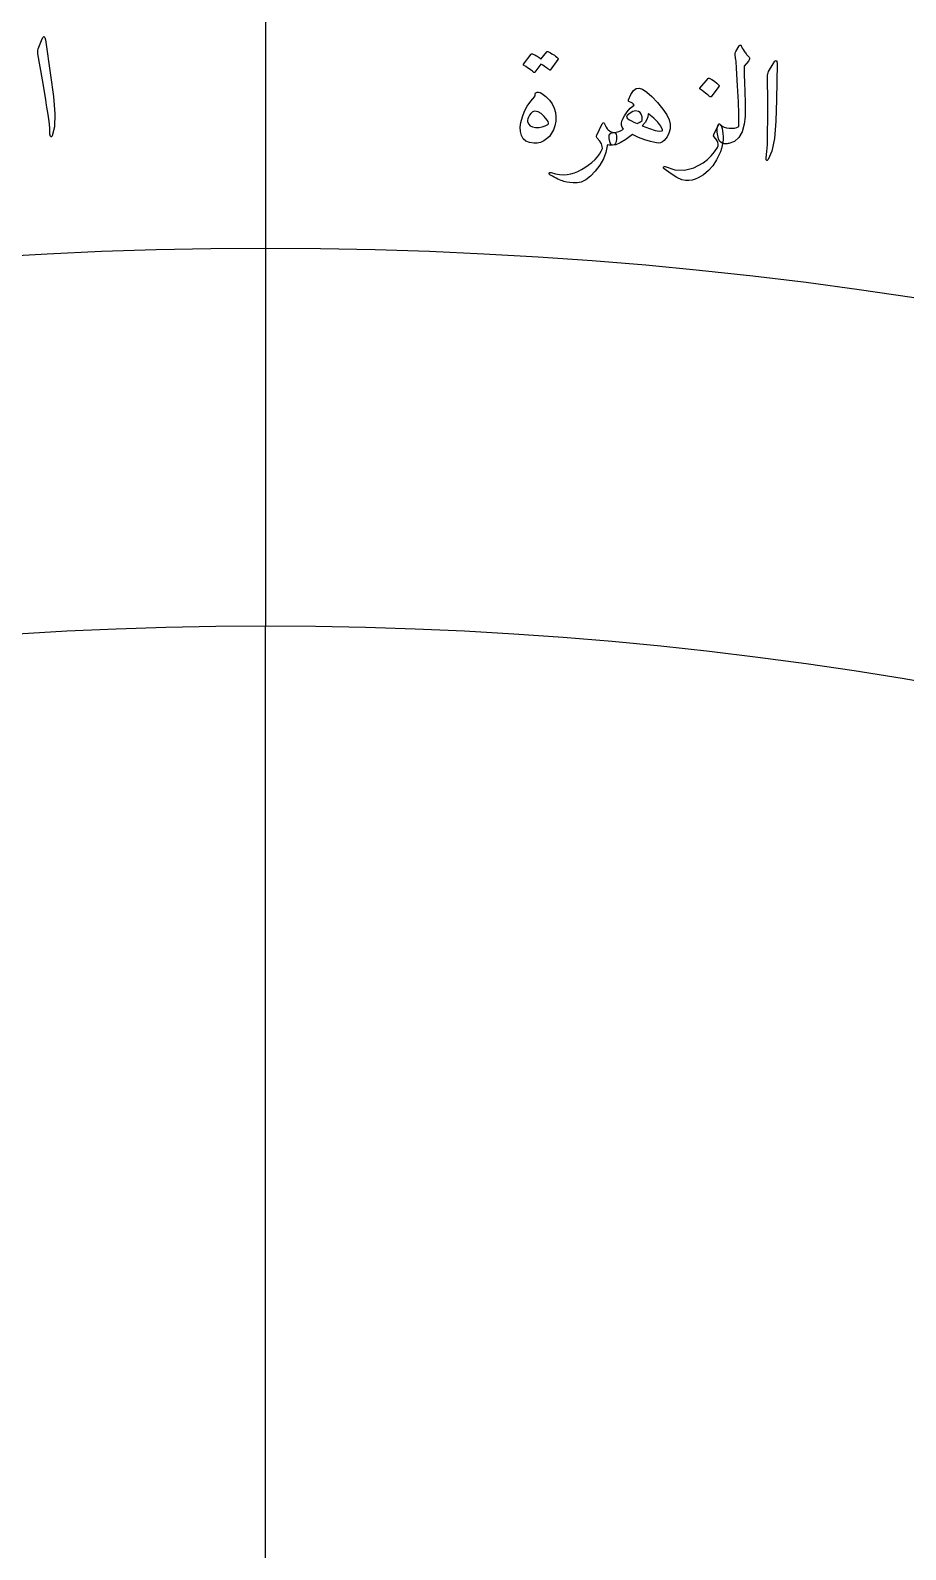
# Model space of a CAD drawing. Header units: millimetres. Extents: x -77 to 77, y -78 to 103.
# Drawn here: x -3.14 to 8.53, y 39.22 to 59.48 of the extents above; entities that cross this region are included whole.
import ezdxf

# ---------------------------------------------------------------- set-up
doc = ezdxf.new("R2010")
doc.units = ezdxf.units.MM
doc.layers.add('ENGRAVE', color=7, linetype='Continuous')
doc.layers.add('TEXT', color=5, linetype='Continuous')

msp = doc.modelspace()

# ---------------------------------------------------------------- linework, layer by layer
at = {"layer": 'ENGRAVE'}
for points in [[(0, 61.6125), (0, 56.575)], [(0, 56.575), (0, 51.5375)], [(0, -51.5375), (0, 51.5375)]]:
    msp.add_lwpolyline(points, dxfattribs=at)
for radius in [75.95, 75.95, 73.9156, 70.1375, 70.1375, 67.1538, 61.6125, 61.6125, 56.575, 56.575, 51.5375, 51.5375]:
    msp.add_circle((0, 0), radius, dxfattribs=at)
at = {"layer": 'TEXT'}
for points in [[(-2.988, 59.3458), (-2.9711, 59.3823), (-2.9567, 59.3955), (-2.9448, 59.3855), (-2.9354, 59.3523), (-2.8676, 58.8834), (-2.8271, 58.5955), (-2.8101, 58.3649), (-2.8162, 58.1913), (-2.8454, 58.075), (-2.8513, 58.0653), (-2.8567, 58.06), (-2.8615, 58.059), (-2.8659, 58.0624), (-2.8695, 58.0679), (-2.8723, 58.0751), (-2.8742, 58.0841), (-2.8752, 58.0947), (-2.8793, 58.178), (-2.8875, 58.2662), (-2.8998, 58.3591), (-2.9162, 58.457), (-2.92, 58.4826), (-2.9311, 58.5516), (-2.9494, 58.6642), (-2.9751, 58.8202), (-3.0356, 59.166), (-3.0375, 59.1845), (-3.0374, 59.2016), (-3.0353, 59.2174), (-3.0311, 59.2318)], [(3.7474, 59.1927), (3.75, 59.195), (3.7535, 59.1962), (3.7579, 59.1964), (3.7632, 59.1956), (3.782, 59.1873), (3.8, 59.1783), (3.8174, 59.1686), (3.8342, 59.1582), (3.8504, 59.147), (3.8661, 59.1349), (3.8815, 59.1219), (3.8964, 59.1079), (3.8991, 59.1037), (3.9002, 59.0994), (3.8995, 59.095), (3.8972, 59.0905), (3.7944, 58.9505), (3.7917, 58.9488), (3.788, 58.949), (3.7831, 58.9513), (3.7772, 58.9555), (3.7732, 58.9593), (3.7666, 58.9646), (3.7574, 58.9714), (3.7456, 58.9797), (3.7311, 58.9896), (3.7138, 59.0012), (3.6937, 59.0146), (3.6708, 59.0297), (3.59, 58.9209), (3.5864, 58.9176), (3.582, 58.9171), (3.5768, 58.9192), (3.5708, 58.924), (3.5655, 58.9282), (3.5573, 58.9345), (3.546, 58.9429), (3.5316, 58.9534), (3.514, 58.966), (3.4929, 58.9807), (3.4682, 58.9976), (3.4399, 59.0166), (3.4371, 59.0197), (3.4359, 59.0227), (3.4364, 59.0255), (3.4387, 59.0283), (3.5422, 59.1629), (3.5448, 59.1652), (3.5483, 59.1664), (3.5527, 59.1666), (3.5581, 59.1658), (3.574, 59.1596), (3.5895, 59.1526), (3.6044, 59.1448), (3.6188, 59.1361), (3.6326, 59.1268), (3.6459, 59.1169), (3.6587, 59.1064), (3.6709, 59.0953)], [(6.3299, 59.2822), (6.3344, 59.2808), (6.3382, 59.2775), (6.3414, 59.2723), (6.3438, 59.2653), (6.3476, 59.2546), (6.355, 59.2404), (6.3659, 59.2226), (6.3803, 59.2013), (6.3888, 59.1899), (6.3971, 59.1789), (6.4052, 59.1683), (6.4131, 59.1581), (6.4209, 59.1484), (6.4288, 59.1392), (6.4367, 59.1307), (6.4447, 59.1227), (6.4515, 59.112), (6.4525, 59.0996), (6.4477, 59.0854), (6.4369, 59.0693), (6.3783, 59.0002), (6.3781, 58.9741), (6.3786, 58.9421), (6.3799, 58.9042), (6.3818, 58.8604), (6.3841, 58.8105), (6.3862, 58.7544), (6.3883, 58.692), (6.3903, 58.6232), (6.3927, 58.555), (6.394, 58.4921), (6.3942, 58.4347), (6.3932, 58.3828), (6.3913, 58.3363), (6.3885, 58.2952), (6.3848, 58.2595), (6.3803, 58.2293), (6.3524, 58.1278), (6.3091, 58.0512), (6.2504, 57.9994), (6.1765, 57.9725), (6.1649, 57.9702), (6.1537, 57.9686), (6.1429, 57.9677), (6.1326, 57.9675), (6.1226, 57.9678), (6.1131, 57.9686), (6.104, 57.9698), (6.0954, 57.9714), (6.0713, 57.9823), (6.0519, 58.0035), (6.0373, 58.0352), (6.0273, 58.0772), (6.022, 58.1217), (6.0214, 58.1606), (6.0256, 58.1939), (6.0345, 58.2216), (6.0372, 58.2264), (6.0402, 58.2298), (6.0435, 58.2316), (6.0472, 58.2319), (6.0517, 58.231), (6.0556, 58.2291), (6.059, 58.2263), (6.0617, 58.2227), (6.0848, 58.2035), (6.1119, 58.1889), (6.1432, 58.1789), (6.1786, 58.1736), (6.2162, 58.1735), (6.2502, 58.1776), (6.2805, 58.1859), (6.3071, 58.1985), (6.3111, 58.2564), (6.3102, 58.3657), (6.3043, 58.5263), (6.2933, 58.7383), (6.2793, 58.974), (6.2775, 59.0053), (6.275, 59.035), (6.2718, 59.063), (6.268, 59.0894), (6.2657, 59.1027), (6.264, 59.1148), (6.2628, 59.1257), (6.262, 59.1356), (6.2615, 59.1441), (6.261, 59.1514), (6.2605, 59.1573), (6.2599, 59.1619), (6.2598, 59.1721), (6.261, 59.1812), (6.2635, 59.1891), (6.2674, 59.196), (6.3152, 59.2741), (6.3187, 59.278), (6.3223, 59.2806), (6.326, 59.2821), (6.3299, 59.2822)], [(6.7675, 59.0343), (6.7902, 59.0676), (6.8066, 59.0783), (6.8166, 59.0664), (6.8204, 59.0321), (6.8106, 58.5585), (6.8034, 58.2679), (6.7825, 58.0375), (6.748, 57.8673), (6.7001, 57.7574), (6.6927, 57.7488), (6.6866, 57.7444), (6.6816, 57.7442), (6.6779, 57.7483), (6.6752, 57.7543), (6.6737, 57.7619), (6.6733, 57.771), (6.674, 57.7817), (6.6836, 57.8645), (6.6899, 57.9528), (6.693, 58.0465), (6.6928, 58.1458), (6.6933, 58.1716), (6.6937, 58.2416), (6.694, 58.3556), (6.6942, 58.5137), (6.6912, 58.8648), (6.6923, 58.8833), (6.6952, 58.9002), (6.6999, 58.9154), (6.7063, 58.9289)], [(5.8989, 58.8392), (5.9016, 58.8413), (5.9051, 58.8424), (5.9095, 58.8425), (5.9148, 58.8414), (5.9509, 58.8226), (5.9845, 58.8005), (6.0155, 58.7754), (6.044, 58.747), (6.0466, 58.7429), (6.0476, 58.7389), (6.0468, 58.7351), (6.0444, 58.7315), (5.9388, 58.5952), (5.935, 58.5921), (5.9306, 58.5917), (5.9255, 58.594), (5.9197, 58.5991), (5.9146, 58.6035), (5.9066, 58.6101), (5.8957, 58.6189), (5.8818, 58.63), (5.8648, 58.6433), (5.8443, 58.6589), (5.8203, 58.6768), (5.793, 58.6969), (5.7894, 58.7001), (5.7877, 58.7032), (5.788, 58.7061), (5.7902, 58.7088)], [(3.6044, 58.6481), (3.6214, 58.6546), (3.6402, 58.655), (3.6608, 58.6493), (3.6832, 58.6374), (3.738, 58.5956), (3.7836, 58.549), (3.8198, 58.4977), (3.8467, 58.4417), (3.864, 58.384), (3.8713, 58.3258), (3.8687, 58.267), (3.8563, 58.2077), (3.8372, 58.154), (3.8126, 58.1068), (3.7825, 58.066), (3.7468, 58.0315), (3.7073, 58.0045), (3.6657, 57.9861), (3.6221, 57.9762), (3.5764, 57.9748), (3.5173, 57.9827), (3.4699, 58.0025), (3.4342, 58.034), (3.4101, 58.0774), (3.3972, 58.1291), (3.395, 58.1877), (3.4035, 58.2531), (3.4228, 58.3254), (3.4516, 58.3999), (3.4887, 58.47), (3.5341, 58.5357), (3.5877, 58.597), (3.5896, 58.5999), (3.5911, 58.605), (3.5923, 58.6123), (3.5931, 58.6218), (3.5944, 58.6321), (3.5966, 58.6399), (3.6, 58.6452), (3.6044, 58.6481)], [(4.8382, 58.5515), (4.8698, 58.6247), (4.9039, 58.6755), (4.9406, 58.7038), (4.9797, 58.7096), (5.0261, 58.6935), (5.0826, 58.6559), (5.149, 58.5968), (5.2253, 58.5163), (5.2959, 58.4307), (5.3474, 58.3545), (5.3797, 58.2877), (5.393, 58.2304), (5.3914, 58.1679), (5.3776, 58.1105), (5.3514, 58.0585), (5.313, 58.0116), (5.2899, 57.9929), (5.265, 57.9812), (5.2384, 57.9764), (5.21, 57.9784), (5.1326, 57.997), (5.0536, 58.0217), (4.9729, 58.0525), (4.8905, 58.0893), (4.8006, 58.025), (4.7262, 57.9798), (4.667, 57.9538), (4.6232, 57.9471), (4.615, 57.9497), (4.6076, 57.956), (4.601, 57.9662), (4.5951, 57.9802), (4.5801, 58.0396), (4.5821, 58.0826), (4.601, 58.1093), (4.637, 58.1198), (4.673, 58.1239), (4.7078, 58.1324), (4.7412, 58.1454), (4.7734, 58.1628), (4.7534, 58.1877), (4.7435, 58.2159), (4.7438, 58.2474), (4.7542, 58.2822), (4.783, 58.3403), (4.8189, 58.3933), (4.8619, 58.441), (4.9121, 58.4835), (4.9022, 58.4982), (4.8891, 58.5101), (4.8729, 58.519), (4.8535, 58.5251), (4.844, 58.5289), (4.8383, 58.5346), (4.8364, 58.5421), (4.8382, 58.5515)], [(3.7611, 58.2235), (3.7698, 58.2331), (3.7717, 58.246), (3.7668, 58.2622), (3.7552, 58.2818), (3.7138, 58.3331), (3.6727, 58.37), (3.6317, 58.3923), (3.5911, 58.4001), (3.5714, 58.3978), (3.5528, 58.3885), (3.5351, 58.3721), (3.5185, 58.3486), (3.5048, 58.323), (3.4959, 58.3003), (3.4917, 58.2804), (3.4922, 58.2634), (3.5038, 58.2315), (3.5254, 58.2079), (3.5572, 58.1926), (3.5991, 58.1855), (3.6458, 58.1857), (3.6884, 58.192), (3.7268, 58.2046), (3.7611, 58.2235)], [(4.9533, 58.2386), (4.9823, 58.2515), (5.0032, 58.2633), (5.016, 58.2738), (5.0208, 58.283), (5.0181, 58.3279), (5.0088, 58.3623), (4.9931, 58.3861), (4.9708, 58.3994), (4.9332, 58.4048), (4.8957, 58.3975), (4.8583, 58.3773), (4.8211, 58.3443), (4.8138, 58.3334), (4.813, 58.3223), (4.8187, 58.3108), (4.8309, 58.2991), (4.8501, 58.2864), (4.8769, 58.272), (4.9113, 58.2561), (4.9533, 58.2386)], [(5.1091, 58.3642), (5.1059, 58.3664), (5.1035, 58.3667), (5.1019, 58.3649), (5.1011, 58.3611), (5.0977, 58.3281), (5.0834, 58.2916), (5.0582, 58.2514), (5.022, 58.2076), (5.1192, 58.1701), (5.1946, 58.146), (5.2483, 58.1354), (5.2803, 58.1383), (5.2862, 58.1409), (5.29, 58.1442), (5.2917, 58.1481), (5.2912, 58.1528), (5.2687, 58.2018), (5.2308, 58.2534), (5.1776, 58.3076), (5.1091, 58.3642)], [(4.4167, 58.0829), (4.4878, 58.2319), (4.4953, 58.2436), (4.5021, 58.2491), (4.5082, 58.2484), (4.5136, 58.2415), (4.5276, 58.2133), (4.5413, 58.1891), (4.5549, 58.1687), (4.5683, 58.1522), (4.5834, 58.1392), (4.6002, 58.1294), (4.6187, 58.1229), (4.6389, 58.1196), (4.6585, 58.1127), (4.6716, 58.0957), (4.6781, 58.0687), (4.678, 58.0315), (4.6721, 57.9946), (4.6614, 57.9681), (4.6457, 57.9523), (4.6251, 57.9469), (4.6097, 57.9474), (4.594, 57.9484), (4.5782, 57.9499), (4.5622, 57.9519), (4.5594, 57.9514), (4.5567, 57.9494), (4.5541, 57.946), (4.5517, 57.9411), (4.5344, 57.8511), (4.5025, 57.7649), (4.4562, 57.6825), (4.3955, 57.6038), (4.3295, 57.5362), (4.2673, 57.4875), (4.2086, 57.4574), (4.1535, 57.4461), (4.1024, 57.4458), (4.0558, 57.4487), (4.0137, 57.4549), (3.9761, 57.4644), (3.9579, 57.471), (3.9384, 57.4786), (3.9176, 57.4873), (3.8957, 57.497), (3.8726, 57.5079), (3.8485, 57.5204), (3.8235, 57.5344), (3.7975, 57.5498), (3.7909, 57.5534), (3.7861, 57.5573), (3.7829, 57.5616), (3.7814, 57.5663), (3.7806, 57.5725), (3.7812, 57.5774), (3.7831, 57.581), (3.7863, 57.5834), (3.7905, 57.5854), (3.7951, 57.5862), (3.8001, 57.5857), (3.8054, 57.584), (3.8643, 57.5678), (3.9198, 57.558), (3.9719, 57.5547), (4.0206, 57.5578), (4.0693, 57.5672), (4.1173, 57.5811), (4.1645, 57.5995), (4.211, 57.6224), (4.2569, 57.6496), (4.3024, 57.681), (4.3474, 57.7167), (4.3919, 57.7566), (4.4259, 57.7934), (4.4535, 57.8305), (4.4747, 57.8679), (4.4895, 57.9054), (4.4881, 57.9326), (4.4763, 57.9644), (4.454, 58.0009), (4.4213, 58.042), (4.4157, 58.0507), (4.4131, 58.0605), (4.4134, 58.0712), (4.4167, 58.0829)], [(6.0636, 58.2225), (6.0764, 58.1985), (6.0863, 58.1703), (6.0933, 58.1377), (6.0974, 58.1009), (6.0989, 58.0626), (6.098, 58.0239), (6.0946, 57.9847), (6.0887, 57.945), (6.0788, 57.9052), (6.0624, 57.8597), (6.0398, 57.8086), (6.0108, 57.7519), (5.9624, 57.675), (5.9054, 57.6094), (5.8399, 57.555), (5.7658, 57.5118), (5.7261, 57.4951), (5.6852, 57.4836), (5.6431, 57.4772), (5.5999, 57.476), (5.5486, 57.4869), (5.484, 57.5166), (5.406, 57.5652), (5.3147, 57.6326), (5.3094, 57.6381), (5.3062, 57.644), (5.3048, 57.6502), (5.3054, 57.6566), (5.3081, 57.6619), (5.3128, 57.6646), (5.3198, 57.6647), (5.3289, 57.6622), (5.4574, 57.6216), (5.5839, 57.6168), (5.7088, 57.6476), (5.8322, 57.7141), (5.8892, 57.7579), (5.9405, 57.8065), (5.9862, 57.8601), (6.0262, 57.9186), (6.0311, 57.9284), (6.0342, 57.9396), (6.0355, 57.9522), (6.035, 57.9661), (6.0304, 57.9847), (6.019, 58.0074), (6.0008, 58.0342), (5.9758, 58.0651), (5.9733, 58.0699), (5.9725, 58.0756), (5.9736, 58.0824), (5.9764, 58.0902), (6.0364, 58.2214), (6.0391, 58.2262), (6.0421, 58.2296), (6.0454, 58.2314), (6.0491, 58.2317), (6.0536, 58.2308), (6.0575, 58.2289), (6.0609, 58.2261), (6.0636, 58.2225)]]:
    msp.add_lwpolyline(points, close=True, dxfattribs=at)

doc.saveas('drawing.dxf')
